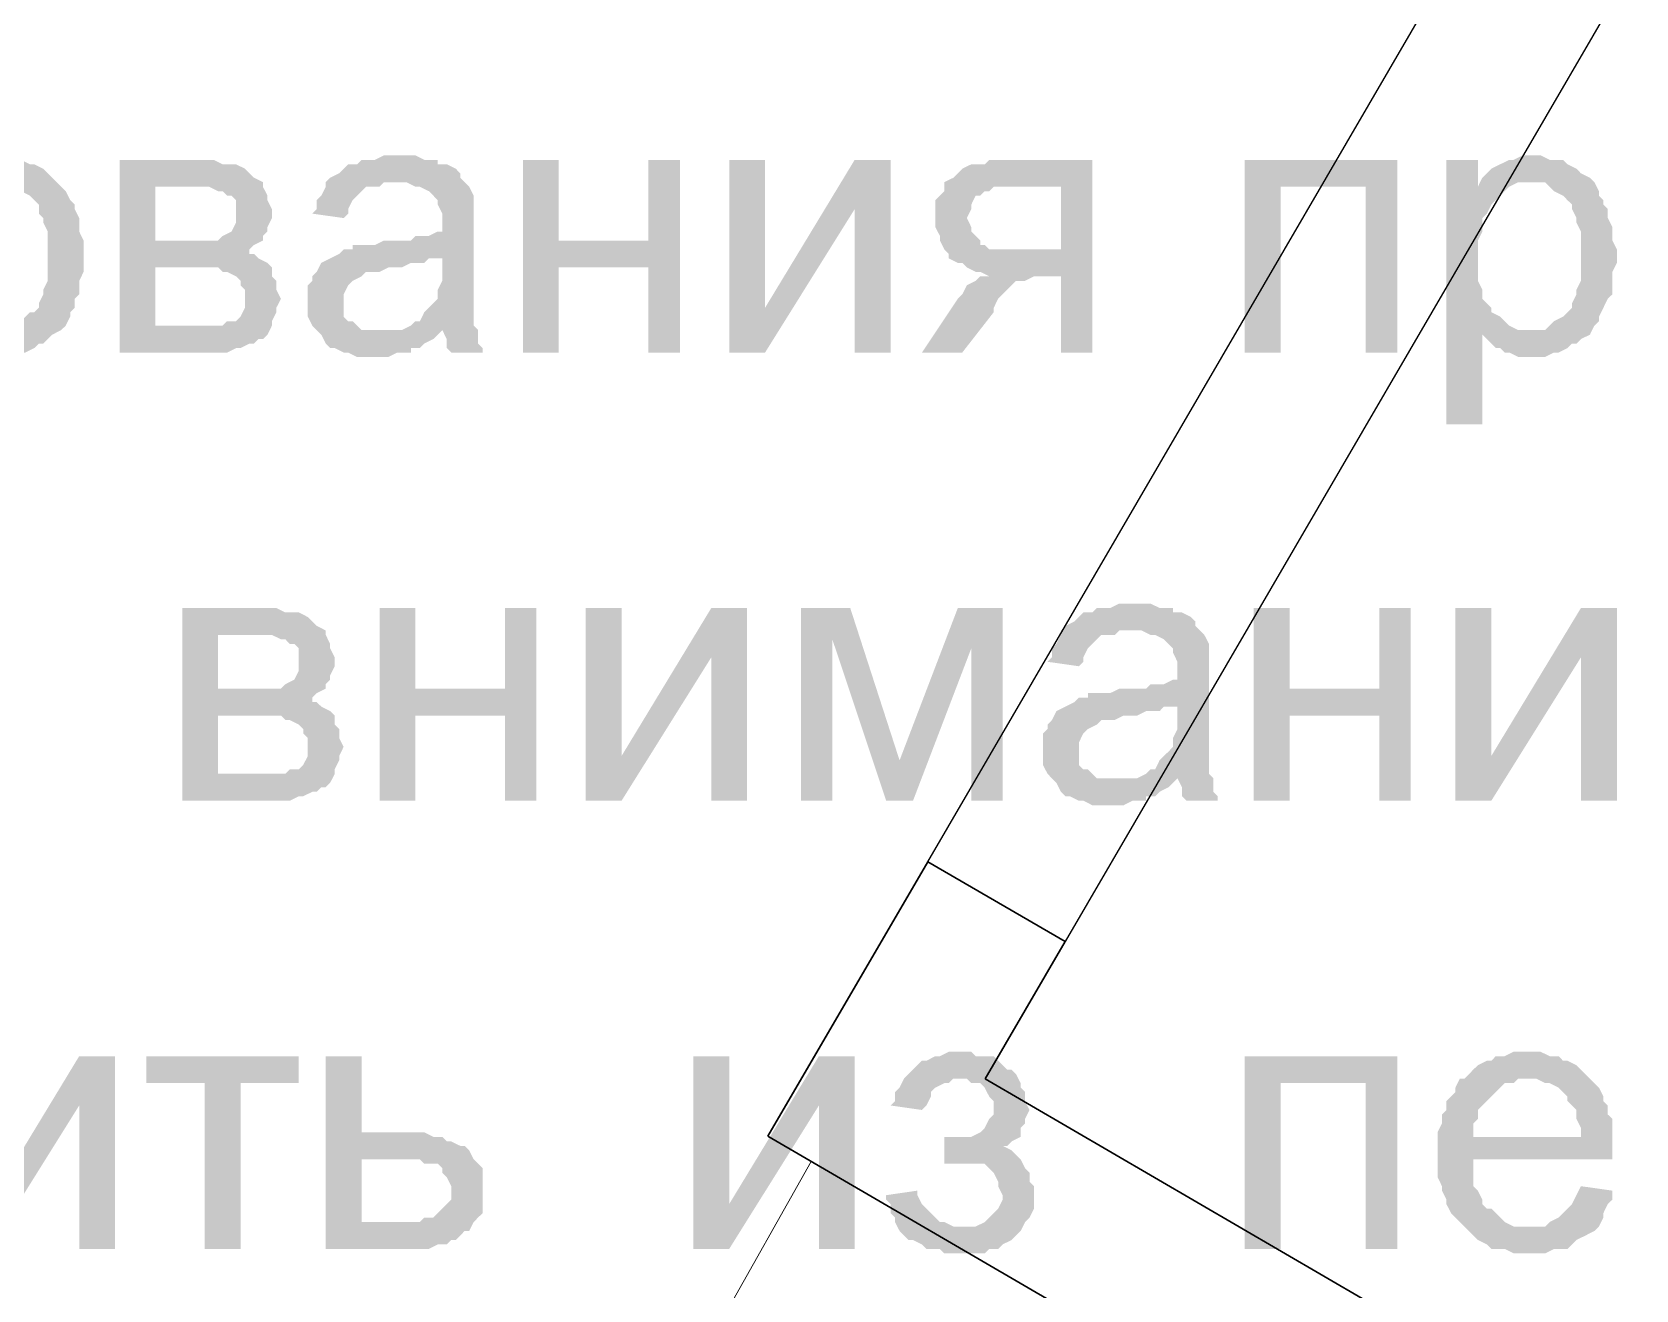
# Model space of a CAD drawing. Header units: millimetres. Extents: x -383313 to -161684, y -117025 to 99224.
# Drawn here: x -350768 to -349254, y -32828 to -31640 of the extents above; entities that cross this region are included whole.
import ezdxf

# ---------------------------------------------------------------- set-up
doc = ezdxf.new("R2010")
doc.units = ezdxf.units.MM
doc.header["$MEASUREMENT"] = 0
doc.layers.add('001__КОНСТРУКТИВ__Окна', color=7, linetype='Continuous')
doc.layers.add('PDF_Solid Fills', color=7, linetype='Continuous')
doc.layers.add('Чертежи_Ном._пера__1_Ном._пера__7', color=7, linetype='Continuous', lineweight=18)

# ---------------------------------------------------------------- blocks, each defined once
blk = doc.blocks.new('A$Cf5759c35')
at = {"layer": 'PDF_Solid Fills'}
for points in [[(7657.9, -13491.6), (7657.9, -13491.6), (7641, -13491.6), (7636.8, -13495.9), (7628.3, -13495.9), (7624.1, -13500.1), (7615.6, -13500.1), (7611.4, -13504.3), (7607.1, -13508.6), (7598.7, -13512.8), (7598.7, -13512.8), (7594.4, -13517), (7657.9, -13517), (7657.9, -13517), (7666.4, -13517), (7674.9, -13521.3), (7679.1, -13521.3), (7683.3, -13525.5), (7691.8, -13529.7), (7696, -13534), (7700.3, -13538.2), (7700.3, -13546.7), (7704.5, -13550.9), (7704.5, -13555.1), (7708.7, -13563.6), (7708.7, -13572.1), (7708.7, -13576.3), (7708.7, -13584.8), (7708.7, -13589), (7708.7, -13597.5), (7708.7, -13605.9), (7708.7, -13610.2), (7704.5, -13618.6), (7704.5, -13622.9), (7700.3, -13631.3), (7700.3, -13635.6), (7696, -13639.8), (7691.8, -13639.8), (7687.6, -13644), (7683.3, -13648.3), (7674.9, -13652.5), (7670.6, -13656.7), (7662.2, -13656.7), (7657.9, -13656.7), (7594.4, -13656.7), (7598.7, -13661), (7607.1, -13665.2), (7611.4, -13669.4), (7615.6, -13673.7), (7624.1, -13677.9), (7628.3, -13677.9), (7636.8, -13677.9), (7641, -13682.1), (7649.5, -13682.1), (7657.9, -13682.1), (7662.2, -13682.1), (7666.4, -13682.1), (7674.9, -13682.1), (7683.3, -13677.9), (7687.6, -13677.9), (7696, -13673.7), (7700.3, -13669.4), (7704.5, -13669.4), (7708.7, -13665.2), (7713, -13661), (7721.4, -13656.7), (7725.7, -13652.5), (7729.9, -13644), (7729.9, -13639.8), (7729.9, -13639.8), (7734.1, -13635.6), (7734.1, -13627.1), (7738.4, -13622.9), (7738.4, -13614.4), (7738.4, -13610.2), (7742.6, -13601.7), (7742.6, -13593.2), (7742.6, -13584.8), (7742.6, -13580.5), (7742.6, -13572.1), (7738.4, -13563.6), (7738.4, -13555.1), (7738.4, -13550.9), (7734.1, -13542.4), (7734.1, -13538.2), (7729.9, -13534), (7725.7, -13525.5), (7721.4, -13521.3), (7717.2, -13517), (7713, -13512.8), (7708.7, -13508.6), (7704.5, -13504.3), (7696, -13500.1), (7691.8, -13500.1), (7683.3, -13495.9), (7679.1, -13495.9), (7670.6, -13491.6), (7666.4, -13491.6)], [(8043.2, -13491.6), (8043.2, -13491.6), (8026.2, -13491.6), (8017.8, -13495.9), (8013.5, -13495.9), (8005.1, -13495.9), (8000.8, -13500.1), (7992.4, -13500.1), (7988.1, -13504.3), (7983.9, -13508.6), (7975.4, -13512.8), (7971.2, -13517), (8034.7, -13517), (8038.9, -13517), (8047.4, -13517), (8055.9, -13521.3), (8060.1, -13521.3), (8068.6, -13525.5), (8072.8, -13529.7), (8072.8, -13529.7), (8077, -13534), (8077, -13538.2), (8081.3, -13546.7), (8081.3, -13555.1), (8081.3, -13555.1), (8081.3, -13563.6), (8077, -13563.6), (8068.6, -13567.8), (8064.3, -13567.8), (8055.9, -13567.8), (8051.6, -13572.1), (8043.2, -13572.1), (8034.7, -13572.1), (8026.2, -13572.1), (8017.8, -13576.3), (8009.3, -13576.3), (8005.1, -13576.3), (7996.6, -13576.3), (7996.6, -13580.5), (7988.1, -13580.5), (7983.9, -13584.8), (8081.3, -13589), (8081.3, -13597.5), (8081.3, -13601.7), (8081.3, -13610.2), (8077, -13618.6), (8077, -13622.9), (8077, -13627.1), (8072.8, -13631.3), (8068.6, -13635.6), (8064.3, -13639.8), (8060.1, -13648.3), (8055.9, -13648.3), (8051.6, -13652.5), (8043.2, -13656.7), (8081.3, -13656.7), (8081.3, -13656.7), (8085.5, -13665.2), (8085.5, -13673.7), (8089.7, -13677.9), (8119.4, -13677.9), (8119.4, -13673.7), (8115.1, -13669.4), (8115.1, -13661), (8115.1, -13656.7), (8110.9, -13652.5), (8110.9, -13648.3), (8110.9, -13644), (8110.9, -13639.8), (8110.9, -13631.3), (8110.9, -13622.9), (8110.9, -13614.4), (8110.9, -13601.7), (8110.9, -13559.4), (8110.9, -13559.4), (8110.9, -13550.9), (8110.9, -13542.4), (8110.9, -13538.2), (8110.9, -13534), (8110.9, -13529.7), (8106.7, -13521.3), (8102.4, -13517), (8098.2, -13512.8), (8098.2, -13508.6), (8094, -13504.3), (8085.5, -13500.1), (8077, -13500.1), (8077, -13495.9), (8068.6, -13495.9), (8064.3, -13495.9), (8055.9, -13491.6), (8047.4, -13491.6)], [(9110, -13491.6), (9110, -13491.6), (9101.5, -13491.6), (9093, -13495.9), (9088.8, -13495.9), (9080.3, -13500.1), (9080.3, -13500.1), (9071.9, -13504.3), (9067.6, -13508.6), (9063.4, -13512.8), (9110, -13517), (9114.2, -13517), (9122.7, -13517), (9126.9, -13521.3), (9131.1, -13525.5), (9139.6, -13529.7), (9143.8, -13534), (9148.1, -13538.2), (9148.1, -13542.4), (9152.3, -13550.9), (9152.3, -13555.1), (9156.5, -13563.6), (9156.5, -13567.8), (9156.5, -13576.3), (9156.5, -13584.8), (9156.5, -13589), (9156.5, -13597.5), (9156.5, -13605.9), (9156.5, -13610.2), (9152.3, -13618.6), (9152.3, -13622.9), (9148.1, -13631.3), (9148.1, -13635.6), (9143.8, -13639.8), (9139.6, -13644), (9131.1, -13648.3), (9126.9, -13652.5), (9122.7, -13656.7), (9114.2, -13656.7), (9105.7, -13656.7), (9063.4, -13661), (9063.4, -13661), (9071.9, -13669.4), (9076.1, -13673.7), (9080.3, -13673.7), (9084.6, -13677.9), (9088.8, -13677.9), (9097.3, -13682.1), (9101.5, -13682.1), (9110, -13682.1), (9110, -13682.1), (9118.4, -13682.1), (9122.7, -13682.1), (9131.1, -13677.9), (9135.4, -13677.9), (9143.8, -13673.7), (9148.1, -13669.4), (9152.3, -13669.4), (9156.5, -13665.2), (9165, -13661), (9169.2, -13652.5), (9173.5, -13648.3), (9173.5, -13644), (9177.7, -13635.6), (9177.7, -13635.6), (9181.9, -13627.1), (9186.2, -13622.9), (9186.2, -13614.4), (9186.2, -13605.9), (9186.2, -13601.7), (9190.4, -13593.2), (9190.4, -13584.8), (9190.4, -13584.8), (9190.4, -13580.5), (9186.2, -13572.1), (9186.2, -13563.6), (9186.2, -13559.4), (9181.9, -13550.9), (9181.9, -13542.4), (9177.7, -13538.2), (9177.7, -13534), (9173.5, -13529.7), (9173.5, -13525.5), (9169.2, -13517), (9165, -13512.8), (9156.5, -13508.6), (9152.3, -13504.3), (9152.3, -13504.3), (9143.8, -13500.1), (9139.6, -13495.9), (9131.1, -13495.9), (9126.9, -13495.9), (9118.4, -13491.6)], [(7848.4, -13495.9), (7776.5, -13495.9), (7776.5, -13677.9), (7878.1, -13677.9), (7886.5, -13673.7), (7890.8, -13673.7), (7899.2, -13669.4), (7903.5, -13669.4), (7907.7, -13665.2), (7911.9, -13665.2), (7916.2, -13661), (7920.4, -13652.5), (7810.3, -13652.5), (7810.3, -13597.5), (7848.4, -13597.5), (7916.2, -13593.2), (7907.7, -13589), (7903.5, -13584.8), (7899.2, -13584.8), (7899.2, -13580.5), (7903.5, -13576.3), (7810.3, -13572.1), (7810.3, -13521.3), (7844.2, -13521.3), (7911.9, -13517), (7903.5, -13512.8), (7899.2, -13508.6), (7895, -13504.3), (7886.5, -13500.1), (7886.5, -13500.1), (7878.1, -13500.1), (7873.8, -13500.1), (7865.4, -13495.9), (7856.9, -13495.9)], [(8191.3, -13495.9), (8157.5, -13495.9), (8157.5, -13677.9), (8191.3, -13677.9), (8191.3, -13597.5), (8276, -13597.5), (8191.3, -13572.1)], [(8305.6, -13495.9), (8276, -13495.9), (8276, -13572.1), (8191.3, -13572.1), (8276, -13597.5), (8276, -13677.9), (8305.6, -13677.9)], [(8504.6, -13495.9), (8470.7, -13495.9), (8386.1, -13635.6), (8352.2, -13677.9), (8386.1, -13677.9), (8470.7, -13542.4)], [(8695.1, -13495.9), (8597.7, -13495.9), (8593.5, -13500.1), (8580.8, -13500.1), (8572.3, -13504.3), (8568.1, -13508.6), (8563.9, -13512.8), (8563.9, -13512.8), (8555.4, -13517), (8665.5, -13521.3), (8665.5, -13580.5), (8631.6, -13580.5), (8559.6, -13584.8), (8559.6, -13589), (8568.1, -13593.2), (8572.3, -13593.2), (8576.6, -13597.5), (8585, -13601.7), (8589.3, -13601.7), (8597.7, -13605.9), (8593.5, -13605.9), (8665.5, -13605.9), (8665.5, -13677.9), (8695.1, -13677.9)], [(8983, -13495.9), (8839, -13495.9), (8839, -13677.9), (8872.9, -13677.9), (8872.9, -13521.3), (8953.3, -13521.3)], [(9059.2, -13495.9), (9029.5, -13495.9), (9029.5, -13745.6), (9063.4, -13745.6), (9063.4, -13661), (9105.7, -13656.7), (9101.5, -13656.7), (9097.3, -13656.7), (9088.8, -13652.5), (9084.6, -13648.3), (9080.3, -13644), (9071.9, -13639.8), (9071.9, -13635.6), (9067.6, -13631.3), (9063.4, -13627.1), (9063.4, -13618.6), (9059.2, -13610.2), (9059.2, -13605.9), (9059.2, -13597.5), (9059.2, -13589), (9059.2, -13584.8), (9059.2, -13576.3), (9059.2, -13572.1), (9063.4, -13563.6), (9063.4, -13555.1), (9063.4, -13550.9), (9067.6, -13546.7), (9071.9, -13538.2), (9076.1, -13534), (9080.3, -13529.7), (9084.6, -13525.5), (9088.8, -13521.3), (9059.2, -13521.3)], [(7911.9, -13517), (7844.2, -13521.3), (7844.2, -13521.3), (7861.1, -13521.3), (7869.6, -13525.5), (7873.8, -13525.5), (7878.1, -13529.7), (7882.3, -13529.7), (7886.5, -13534), (7886.5, -13542.4), (7886.5, -13546.7), (7886.5, -13550.9), (7886.5, -13555.1), (7882.3, -13563.6), (7882.3, -13563.6), (7873.8, -13567.8), (7869.6, -13572.1), (7865.4, -13572.1), (7856.9, -13572.1), (7852.7, -13572.1), (7840, -13572.1), (7810.3, -13572.1), (7903.5, -13576.3), (7911.9, -13572.1), (7911.9, -13567.8), (7916.2, -13563.6), (7916.2, -13559.4), (7920.4, -13550.9), (7920.4, -13546.7), (7920.4, -13542.4), (7916.2, -13534), (7916.2, -13529.7), (7911.9, -13521.3)], [(7971.2, -13517), (7971.2, -13521.3), (7967, -13529.7), (7962.7, -13534), (7962.7, -13542.4), (7958.5, -13546.7), (7988.1, -13550.9), (7992.4, -13546.7), (7992.4, -13542.4), (7996.6, -13534), (8000.8, -13529.7), (8005.1, -13525.5), (8009.3, -13521.3), (8013.5, -13521.3), (8022, -13521.3), (8026.2, -13517), (8034.7, -13517)], [(8555.4, -13517), (8555.4, -13525.5), (8551.2, -13529.7), (8546.9, -13534), (8546.9, -13542.4), (8546.9, -13550.9), (8546.9, -13555.1), (8546.9, -13559.4), (8551.2, -13567.8), (8551.2, -13572.1), (8555.4, -13580.5), (8559.6, -13584.8), (8631.6, -13580.5), (8631.6, -13580.5), (8618.9, -13580.5), (8614.7, -13580.5), (8606.2, -13580.5), (8597.7, -13580.5), (8593.5, -13576.3), (8589.3, -13576.3), (8589.3, -13572.1), (8585, -13567.8), (8580.8, -13563.6), (8580.8, -13559.4), (8576.6, -13550.9), (8576.6, -13550.9), (8580.8, -13542.4), (8580.8, -13538.2), (8585, -13529.7), (8589.3, -13529.7), (8593.5, -13525.5), (8597.7, -13525.5), (8602, -13521.3), (8610.4, -13521.3), (8623.1, -13521.3), (8665.5, -13521.3)], [(9063.4, -13512.8), (9059.2, -13521.3), (9088.8, -13521.3), (9097.3, -13517), (9101.5, -13517), (9110, -13517)], [(7983.9, -13584.8), (7975.4, -13589), (7975.4, -13589), (7967, -13593.2), (7962.7, -13601.7), (7958.5, -13605.9), (7958.5, -13610.2), (7954.3, -13614.4), (7954.3, -13622.9), (7954.3, -13631.3), (7954.3, -13631.3), (7954.3, -13639.8), (7954.3, -13644), (7958.5, -13652.5), (7962.7, -13656.7), (7967, -13661), (7971.2, -13669.4), (7971.2, -13669.4), (7975.4, -13673.7), (7979.7, -13673.7), (7988.1, -13677.9), (7992.4, -13677.9), (8000.8, -13682.1), (8009.3, -13682.1), (8017.8, -13682.1), (8022, -13682.1), (8030.5, -13682.1), (8038.9, -13677.9), (8043.2, -13677.9), (8051.6, -13677.9), (8051.6, -13673.7), (8060.1, -13673.7), (8064.3, -13669.4), (8072.8, -13665.2), (8077, -13661), (8022, -13656.7), (8022, -13656.7), (8013.5, -13656.7), (8005.1, -13656.7), (8000.8, -13652.5), (7996.6, -13648.3), (7992.4, -13648.3), (7988.1, -13644), (7988.1, -13635.6), (7988.1, -13631.3), (7988.1, -13627.1), (7988.1, -13622.9), (7992.4, -13614.4), (7992.4, -13614.4), (7996.6, -13610.2), (8005.1, -13605.9), (8009.3, -13601.7), (8013.5, -13601.7), (8022, -13601.7), (8030.5, -13597.5), (8034.7, -13597.5), (8043.2, -13597.5), (8051.6, -13593.2), (8055.9, -13593.2), (8064.3, -13593.2), (8068.6, -13589), (8077, -13589), (8081.3, -13589)], [(7916.2, -13593.2), (7848.4, -13597.5), (7848.4, -13597.5), (7869.6, -13597.5), (7873.8, -13601.7), (7878.1, -13601.7), (7886.5, -13605.9), (7890.8, -13610.2), (7890.8, -13614.4), (7895, -13618.6), (7895, -13627.1), (7895, -13631.3), (7895, -13635.6), (7890.8, -13644), (7886.5, -13648.3), (7882.3, -13648.3), (7878.1, -13648.3), (7873.8, -13652.5), (7865.4, -13652.5), (7856.9, -13652.5), (7848.4, -13652.5), (7810.3, -13652.5), (7920.4, -13652.5), (7920.4, -13648.3), (7924.6, -13639.8), (7924.6, -13635.6), (7928.9, -13627.1), (7928.9, -13627.1), (7924.6, -13618.6), (7924.6, -13610.2), (7920.4, -13605.9), (7920.4, -13597.5)], [(8593.5, -13605.9), (8589.3, -13605.9), (8585, -13610.2), (8576.6, -13614.4), (8572.3, -13622.9), (8568.1, -13627.1), (8534.2, -13677.9), (8572.3, -13677.9), (8602, -13639.8), (8602, -13635.6), (8606.2, -13627.1), (8610.4, -13622.9), (8614.7, -13618.6), (8618.9, -13614.4), (8623.1, -13610.2), (8627.4, -13610.2), (8631.6, -13610.2), (8640.1, -13605.9), (8648.5, -13605.9), (8665.5, -13605.9)], [(8737.4, -13915), (8737.4, -13915), (8720.5, -13915), (8712, -13919.2), (8707.8, -13919.2), (8699.3, -13919.2), (8695.1, -13923.4), (8686.6, -13923.4), (8682.4, -13927.7), (8678.2, -13931.9), (8669.7, -13936.1), (8665.5, -13940.4), (8729, -13940.4), (8733.2, -13940.4), (8741.7, -13940.4), (8750.1, -13944.6), (8754.4, -13944.6), (8762.8, -13948.8), (8767.1, -13953.1), (8767.1, -13953.1), (8771.3, -13957.3), (8771.3, -13961.5), (8775.5, -13970), (8775.5, -13978.5), (8775.5, -13978.5), (8775.5, -13986.9), (8771.3, -13986.9), (8762.8, -13991.2), (8758.6, -13991.2), (8750.1, -13991.2), (8745.9, -13995.4), (8737.4, -13995.4), (8729, -13995.4), (8720.5, -13995.4), (8712, -13999.6), (8703.6, -13999.6), (8699.3, -13999.6), (8690.9, -13999.6), (8690.9, -14003.9), (8682.4, -14003.9), (8678.2, -14008.1), (8775.5, -14012.3), (8775.5, -14020.8), (8775.5, -14025), (8775.5, -14033.5), (8771.3, -14042), (8771.3, -14046.2), (8771.3, -14050.4), (8767.1, -14054.7), (8762.8, -14058.9), (8758.6, -14063.1), (8754.4, -14071.6), (8750.1, -14071.6), (8745.9, -14075.8), (8737.4, -14080.1), (8775.5, -14080.1), (8775.5, -14080.1), (8779.8, -14088.5), (8779.8, -14097), (8784, -14101.2), (8813.6, -14101.2), (8813.6, -14097), (8809.4, -14092.8), (8809.4, -14084.3), (8809.4, -14080.1), (8805.2, -14075.8), (8805.2, -14071.6), (8805.2, -14067.4), (8805.2, -14063.1), (8805.2, -14054.7), (8805.2, -14046.2), (8805.2, -14037.7), (8805.2, -14025), (8805.2, -13982.7), (8805.2, -13982.7), (8805.2, -13974.2), (8805.2, -13965.8), (8805.2, -13961.5), (8805.2, -13957.3), (8805.2, -13953.1), (8800.9, -13944.6), (8796.7, -13940.4), (8792.5, -13936.1), (8792.5, -13931.9), (8788.2, -13927.7), (8779.8, -13923.4), (8771.3, -13923.4), (8771.3, -13919.2), (8762.8, -13919.2), (8758.6, -13919.2), (8750.1, -13915), (8741.7, -13915)], [(7907.7, -13919.2), (7835.7, -13919.2), (7835.7, -14101.2), (7937.3, -14101.2), (7945.8, -14097), (7950, -14097), (7958.5, -14092.8), (7962.7, -14092.8), (7967, -14088.5), (7971.2, -14088.5), (7975.4, -14084.3), (7979.7, -14075.8), (7869.6, -14075.8), (7869.6, -14020.8), (7907.7, -14020.8), (7975.4, -14016.6), (7967, -14012.3), (7962.7, -14008.1), (7958.5, -14008.1), (7958.5, -14003.9), (7962.7, -13999.6), (7869.6, -13995.4), (7869.6, -13944.6), (7903.5, -13944.6), (7971.2, -13940.4), (7962.7, -13936.1), (7958.5, -13931.9), (7954.3, -13927.7), (7945.8, -13923.4), (7945.8, -13923.4), (7937.3, -13923.4), (7933.1, -13923.4), (7924.6, -13919.2), (7916.2, -13919.2)], [(8055.9, -13919.2), (8022, -13919.2), (8022, -14101.2), (8055.9, -14101.2), (8055.9, -14020.8), (8140.5, -14020.8), (8055.9, -13995.4)], [(8170.2, -13919.2), (8140.5, -13919.2), (8140.5, -13995.4), (8055.9, -13995.4), (8140.5, -14020.8), (8140.5, -14101.2), (8170.2, -14101.2)], [(8369.1, -13919.2), (8335.3, -13919.2), (8250.6, -14058.9), (8216.7, -14101.2), (8250.6, -14101.2), (8335.3, -13965.8)], [(8466.5, -13919.2), (8419.9, -13919.2), (8419.9, -14101.2), (8449.6, -14101.2), (8449.6, -13948.8)], [(8610.4, -13919.2), (8568.1, -13919.2), (8513.1, -14063.1), (8500.4, -14101.2), (8525.8, -14101.2), (8580.8, -13957.3)], [(8881.4, -13919.2), (8847.5, -13919.2), (8847.5, -14101.2), (8881.4, -14101.2), (8881.4, -14020.8), (8966, -14020.8), (8881.4, -13995.4)], [(8995.7, -13919.2), (8966, -13919.2), (8966, -13995.4), (8881.4, -13995.4), (8966, -14020.8), (8966, -14101.2), (8995.7, -14101.2)], [(9190.4, -13919.2), (9156.5, -13919.2), (9071.9, -14058.9), (9038, -14101.2), (9071.9, -14101.2), (9156.5, -13965.8)], [(7971.2, -13940.4), (7903.5, -13944.6), (7903.5, -13944.6), (7920.4, -13944.6), (7928.9, -13948.8), (7933.1, -13948.8), (7937.3, -13953.1), (7941.6, -13953.1), (7945.8, -13957.3), (7945.8, -13965.8), (7945.8, -13970), (7945.8, -13974.2), (7945.8, -13978.5), (7941.6, -13986.9), (7941.6, -13986.9), (7933.1, -13991.2), (7928.9, -13995.4), (7924.6, -13995.4), (7916.2, -13995.4), (7911.9, -13995.4), (7899.2, -13995.4), (7869.6, -13995.4), (7962.7, -13999.6), (7971.2, -13995.4), (7971.2, -13991.2), (7975.4, -13986.9), (7975.4, -13982.7), (7979.7, -13974.2), (7979.7, -13970), (7979.7, -13965.8), (7975.4, -13957.3), (7975.4, -13953.1), (7971.2, -13944.6)], [(8665.5, -13940.4), (8665.5, -13944.6), (8661.2, -13953.1), (8657, -13957.3), (8657, -13965.8), (8652.8, -13970), (8682.4, -13974.2), (8686.6, -13970), (8686.6, -13965.8), (8690.9, -13957.3), (8695.1, -13953.1), (8699.3, -13948.8), (8703.6, -13944.6), (8707.8, -13944.6), (8716.3, -13944.6), (8720.5, -13940.4), (8729, -13940.4)], [(8678.2, -14008.1), (8669.7, -14012.3), (8669.7, -14012.3), (8661.2, -14016.6), (8657, -14025), (8652.8, -14029.3), (8652.8, -14033.5), (8648.5, -14037.7), (8648.5, -14046.2), (8648.5, -14054.7), (8648.5, -14054.7), (8648.5, -14063.1), (8648.5, -14067.4), (8652.8, -14075.8), (8657, -14080.1), (8661.2, -14084.3), (8665.5, -14092.8), (8665.5, -14092.8), (8669.7, -14097), (8673.9, -14097), (8682.4, -14101.2), (8686.6, -14101.2), (8695.1, -14105.5), (8703.6, -14105.5), (8712, -14105.5), (8716.3, -14105.5), (8724.7, -14105.5), (8733.2, -14101.2), (8737.4, -14101.2), (8745.9, -14101.2), (8745.9, -14097), (8754.4, -14097), (8758.6, -14092.8), (8767.1, -14088.5), (8771.3, -14084.3), (8716.3, -14080.1), (8716.3, -14080.1), (8707.8, -14080.1), (8699.3, -14080.1), (8695.1, -14075.8), (8690.9, -14071.6), (8686.6, -14071.6), (8682.4, -14067.4), (8682.4, -14058.9), (8682.4, -14054.7), (8682.4, -14050.4), (8682.4, -14046.2), (8686.6, -14037.7), (8686.6, -14037.7), (8690.9, -14033.5), (8699.3, -14029.3), (8703.6, -14025), (8707.8, -14025), (8716.3, -14025), (8724.7, -14020.8), (8729, -14020.8), (8737.4, -14020.8), (8745.9, -14016.6), (8750.1, -14016.6), (8758.6, -14016.6), (8762.8, -14012.3), (8771.3, -14012.3), (8775.5, -14012.3)], [(7975.4, -14016.6), (7907.7, -14020.8), (7907.7, -14020.8), (7928.9, -14020.8), (7933.1, -14025), (7937.3, -14025), (7945.8, -14029.3), (7950, -14033.5), (7950, -14037.7), (7954.3, -14042), (7954.3, -14050.4), (7954.3, -14054.7), (7954.3, -14058.9), (7950, -14067.4), (7945.8, -14071.6), (7941.6, -14071.6), (7937.3, -14071.6), (7933.1, -14075.8), (7924.6, -14075.8), (7916.2, -14075.8), (7907.7, -14075.8), (7869.6, -14075.8), (7979.7, -14075.8), (7979.7, -14071.6), (7983.9, -14063.1), (7983.9, -14058.9), (7988.1, -14050.4), (7988.1, -14050.4), (7983.9, -14042), (7983.9, -14033.5), (7979.7, -14029.3), (7979.7, -14020.8)], [(8572.3, -14338.3), (8559.6, -14338.3), (8551.2, -14342.5), (8546.9, -14342.5), (8538.5, -14346.8), (8534.2, -14346.8), (8530, -14351), (8525.8, -14355.2), (8521.5, -14359.5), (8517.3, -14363.7), (8513.1, -14372.2), (8508.8, -14376.4), (8508.8, -14384.9), (8504.6, -14389.1), (8534.2, -14393.3), (8538.5, -14389.1), (8542.7, -14380.6), (8542.7, -14376.4), (8546.9, -14372.2), (8555.4, -14367.9), (8559.6, -14367.9), (8563.9, -14363.7), (8572.3, -14363.7), (8623.1, -14359.5), (8618.9, -14355.2), (8614.7, -14355.2), (8610.4, -14351), (8606.2, -14346.8), (8602, -14342.5), (8593.5, -14342.5), (8585, -14342.5), (8580.8, -14338.3)], [(9105.7, -14338.3), (9105.7, -14338.3), (9093, -14338.3), (9084.6, -14342.5), (9076.1, -14342.5), (9071.9, -14346.8), (9067.6, -14346.8), (9059.2, -14351), (9054.9, -14355.2), (9050.7, -14359.5), (9046.5, -14363.7), (9105.7, -14363.7), (9110, -14363.7), (9114.2, -14363.7), (9122.7, -14367.9), (9126.9, -14367.9), (9135.4, -14372.2), (9139.6, -14376.4), (9143.8, -14380.6), (9143.8, -14384.9), (9148.1, -14389.1), (9152.3, -14393.3), (9152.3, -14401.8), (9156.5, -14410.3), (9156.5, -14418.7), (9054.9, -14418.7), (9186.2, -14418.7), (9186.2, -14410.3), (9186.2, -14401.8), (9181.9, -14397.6), (9181.9, -14389.1), (9177.7, -14384.9), (9177.7, -14380.6), (9173.5, -14372.2), (9169.2, -14367.9), (9165, -14363.7), (9160.8, -14359.5), (9156.5, -14355.2), (9152.3, -14351), (9143.8, -14346.8), (9139.6, -14346.8), (9135.4, -14342.5), (9126.9, -14342.5), (9118.4, -14338.3), (9114.2, -14338.3)], [(7772.2, -14342.5), (7738.4, -14342.5), (7653.7, -14482.2), (7619.8, -14524.6), (7653.7, -14524.6), (7738.4, -14389.1)], [(7945.8, -14342.5), (7801.9, -14342.5), (7801.9, -14367.9), (7856.9, -14367.9), (7856.9, -14524.6), (7890.8, -14524.6), (7890.8, -14367.9), (7945.8, -14367.9)], [(8005.1, -14342.5), (7971.2, -14342.5), (7971.2, -14524.6), (8068.6, -14524.6), (8077, -14520.3), (8085.5, -14520.3), (8089.7, -14516.1), (8094, -14516.1), (8098.2, -14511.9), (8102.4, -14507.6), (8106.7, -14507.6), (8110.9, -14499.2), (8005.1, -14499.2), (8005.1, -14439.9), (8038.9, -14439.9), (8110.9, -14439.9), (8106.7, -14431.4), (8102.4, -14427.2), (8098.2, -14427.2), (8089.7, -14423), (8085.5, -14423), (8081.3, -14418.7), (8072.8, -14418.7), (8064.3, -14414.5), (8060.1, -14414.5), (8051.6, -14414.5), (8043.2, -14414.5), (8005.1, -14414.5)], [(8470.7, -14342.5), (8436.9, -14342.5), (8352.2, -14482.2), (8318.3, -14524.6), (8352.2, -14524.6), (8436.9, -14389.1)], [(8983, -14342.5), (8839, -14342.5), (8839, -14524.6), (8872.9, -14524.6), (8872.9, -14367.9), (8953.3, -14367.9)], [(8623.1, -14359.5), (8572.3, -14363.7), (8576.6, -14363.7), (8580.8, -14367.9), (8589.3, -14367.9), (8593.5, -14372.2), (8593.5, -14372.2), (8597.7, -14380.6), (8602, -14384.9), (8602, -14393.3), (8602, -14397.6), (8597.7, -14401.8), (8593.5, -14410.3), (8593.5, -14410.3), (8589.3, -14414.5), (8580.8, -14418.7), (8576.6, -14418.7), (8572.3, -14418.7), (8563.9, -14418.7), (8555.4, -14418.7), (8555.4, -14444.1), (8555.4, -14444.1), (8563.9, -14444.1), (8627.4, -14439.9), (8623.1, -14435.7), (8618.9, -14431.4), (8610.4, -14427.2), (8614.7, -14427.2), (8618.9, -14423), (8627.4, -14418.7), (8627.4, -14410.3), (8631.6, -14406), (8631.6, -14401.8), (8635.8, -14393.3), (8635.8, -14393.3), (8631.6, -14384.9), (8631.6, -14376.4), (8627.4, -14372.2), (8627.4, -14367.9)], [(9046.5, -14363.7), (9042.2, -14363.7), (9038, -14372.2), (9038, -14376.4), (9033.8, -14380.6), (9029.5, -14384.9), (9029.5, -14393.3), (9025.3, -14397.6), (9025.3, -14406), (9021.1, -14414.5), (9021.1, -14418.7), (9021.1, -14427.2), (9021.1, -14435.7), (9021.1, -14444.1), (9021.1, -14448.4), (9021.1, -14456.8), (9025.3, -14465.3), (9025.3, -14469.5), (9029.5, -14478), (9029.5, -14482.2), (9033.8, -14490.7), (9038, -14494.9), (9042.2, -14499.2), (9046.5, -14503.4), (9105.7, -14503.4), (9105.7, -14503.4), (9097.3, -14503.4), (9093, -14503.4), (9084.6, -14499.2), (9080.3, -14494.9), (9076.1, -14490.7), (9071.9, -14486.5), (9067.6, -14486.5), (9063.4, -14482.2), (9063.4, -14478), (9059.2, -14469.5), (9054.9, -14465.3), (9054.9, -14456.8), (9054.9, -14448.4), (9054.9, -14439.9), (9186.2, -14439.9), (9186.2, -14439.9), (9186.2, -14435.7), (9186.2, -14427.2), (9186.2, -14418.7), (9054.9, -14418.7), (9054.9, -14414.5), (9054.9, -14406), (9059.2, -14401.8), (9059.2, -14393.3), (9063.4, -14389.1), (9067.6, -14384.9), (9071.9, -14380.6), (9076.1, -14376.4), (9080.3, -14372.2), (9084.6, -14367.9), (9093, -14367.9), (9097.3, -14363.7), (9105.7, -14363.7)], [(8110.9, -14439.9), (8038.9, -14439.9), (8060.1, -14439.9), (8064.3, -14444.1), (8072.8, -14444.1), (8077, -14444.1), (8081.3, -14448.4), (8081.3, -14452.6), (8085.5, -14456.8), (8089.7, -14465.3), (8089.7, -14469.5), (8089.7, -14469.5), (8089.7, -14478), (8085.5, -14482.2), (8081.3, -14486.5), (8077, -14490.7), (8077, -14490.7), (8072.8, -14494.9), (8064.3, -14494.9), (8060.1, -14499.2), (8051.6, -14499.2), (8043.2, -14499.2), (8034.7, -14499.2), (8005.1, -14499.2), (8110.9, -14499.2), (8115.1, -14494.9), (8119.4, -14490.7), (8119.4, -14482.2), (8119.4, -14478), (8119.4, -14469.5), (8119.4, -14469.5), (8119.4, -14461.1), (8119.4, -14456.8), (8119.4, -14448.4), (8115.1, -14444.1)], [(8627.4, -14439.9), (8563.9, -14444.1), (8593.5, -14444.1), (8597.7, -14448.4), (8602, -14452.6), (8606.2, -14461.1), (8606.2, -14465.3), (8610.4, -14473.8), (8610.4, -14478), (8606.2, -14486.5), (8602, -14490.7), (8597.7, -14494.9), (8597.7, -14494.9), (8593.5, -14499.2), (8585, -14503.4), (8580.8, -14503.4), (8572.3, -14503.4), (8627.4, -14507.6), (8631.6, -14499.2), (8635.8, -14494.9), (8640.1, -14486.5), (8640.1, -14482.2), (8640.1, -14473.8), (8640.1, -14473.8), (8640.1, -14465.3), (8635.8, -14461.1), (8635.8, -14452.6), (8631.6, -14448.4), (8631.6, -14448.4)], [(8530, -14469.5), (8500.4, -14473.8), (8500.4, -14478), (8504.6, -14482.2), (8504.6, -14490.7), (8508.8, -14494.9), (8508.8, -14499.2), (8513.1, -14507.6), (8517.3, -14511.9), (8521.5, -14516.1), (8525.8, -14516.1), (8534.2, -14520.3), (8538.5, -14524.6), (8542.7, -14524.6), (8551.2, -14524.6), (8555.4, -14528.8), (8563.9, -14528.8), (8572.3, -14528.8), (8576.6, -14528.8), (8585, -14528.8), (8593.5, -14528.8), (8597.7, -14524.6), (8606.2, -14524.6), (8610.4, -14520.3), (8618.9, -14516.1), (8623.1, -14511.9), (8623.1, -14511.9), (8627.4, -14507.6), (8572.3, -14503.4), (8572.3, -14503.4), (8563.9, -14503.4), (8555.4, -14499.2), (8551.2, -14499.2), (8546.9, -14494.9), (8542.7, -14490.7), (8538.5, -14486.5), (8534.2, -14482.2), (8530, -14473.8)], [(9156.5, -14465.3), (9156.5, -14465.3), (9152.3, -14473.8), (9148.1, -14482.2), (9143.8, -14486.5), (9139.6, -14490.7), (9135.4, -14494.9), (9135.4, -14494.9), (9126.9, -14499.2), (9122.7, -14503.4), (9114.2, -14503.4), (9105.7, -14503.4), (9046.5, -14503.4), (9046.5, -14503.4), (9050.7, -14507.6), (9054.9, -14511.9), (9059.2, -14516.1), (9067.6, -14520.3), (9071.9, -14524.6), (9080.3, -14524.6), (9084.6, -14524.6), (9093, -14528.8), (9101.5, -14528.8), (9105.7, -14528.8), (9105.7, -14528.8), (9114.2, -14528.8), (9122.7, -14528.8), (9131.1, -14524.6), (9135.4, -14524.6), (9143.8, -14524.6), (9148.1, -14520.3), (9152.3, -14516.1), (9160.8, -14511.9), (9160.8, -14511.9), (9169.2, -14507.6), (9173.5, -14503.4), (9177.7, -14494.9), (9177.7, -14490.7), (9181.9, -14482.2), (9186.2, -14478), (9186.2, -14469.5)]]:
    blk.add_hatch(color=8, dxfattribs=at).paths.add_polyline_path(points)
at = {"layer": 'PDF_Solid Fills', "color": 8, "lineweight": 13}
for points in [[(8386.1, -13495.9), (8352.2, -13495.9), (8386.1, -13635.6), (8352.2, -13677.9)], [(8504.6, -13495.9), (8470.7, -13542.4), (8504.6, -13677.9), (8470.7, -13677.9)], [(8983, -13495.9), (8953.3, -13521.3), (8983, -13677.9), (8953.3, -13677.9)], [(8043.2, -13656.7), (8022, -13656.7), (8081.3, -13656.7), (8077, -13661)], [(8250.6, -13919.2), (8216.7, -13919.2), (8250.6, -14058.9), (8216.7, -14101.2)], [(8369.1, -13919.2), (8335.3, -13965.8), (8369.1, -14101.2), (8335.3, -14101.2)], [(8466.5, -13919.2), (8449.6, -13948.8), (8513.1, -14063.1), (8500.4, -14101.2)], [(8610.4, -13919.2), (8580.8, -13957.3), (8610.4, -14101.2), (8580.8, -14101.2)], [(9071.9, -13919.2), (9038, -13919.2), (9071.9, -14058.9), (9038, -14101.2)], [(9190.4, -13919.2), (9156.5, -13965.8), (9190.4, -14101.2), (9156.5, -14101.2)], [(8737.4, -14080.1), (8716.3, -14080.1), (8775.5, -14080.1), (8771.3, -14084.3)], [(7772.2, -14342.5), (7738.4, -14389.1), (7772.2, -14524.6), (7738.4, -14524.6)], [(8352.2, -14342.5), (8318.3, -14342.5), (8352.2, -14482.2), (8318.3, -14524.6)], [(8470.7, -14342.5), (8436.9, -14389.1), (8470.7, -14524.6), (8436.9, -14524.6)], [(8983, -14342.5), (8953.3, -14367.9), (8983, -14524.6), (8953.3, -14524.6)]]:
    blk.add_solid(points, dxfattribs=at)

msp = doc.modelspace()

# ---------------------------------------------------------------- linework, layer by layer
at = {"lineweight": 30, "ltscale": 100}
for p, q in [((-349922.25072, -32423.78162), (-350073.20958, -32683.03328)), ((-349792.62489, -32499.26104), (-349922.25072, -32423.78162)), ((-349868.10432, -32628.88687), (-349792.62489, -32499.26104)), ((-348312.59435, -33534.64001), (-349868.10432, -32628.88687)), ((-350073.20958, -32683.03328), (-348085.61351, -33840.38451))]:
    msp.add_line(p, q, dxfattribs=at)
at = {"layer": '001__КОНСТРУКТИВ__Окна', "ltscale": 100}
for p, q in [((-349922.25072, -32423.78162), (-349066.8172, -30954.68887)), ((-348937.19137, -31030.1683), (-349792.62489, -32499.26104))]:
    msp.add_line(p, q, dxfattribs=at)
at = {"layer": 'Чертежи_Ном._пера__1_Ном._пера__7', "color": 7, "linetype": 'Continuous', "lineweight": 18}
msp.add_line((-350032.28663, -32706.86217), (-350548.38656, -33621.45934), dxfattribs=at)

# ---------------------------------------------------------------- block references
at = {"ltscale": 100}
msp.add_blockref('A$Cf5759c35', (-358461.97282, -18264.93104), dxfattribs=at)

doc.saveas('drawing.dxf')
